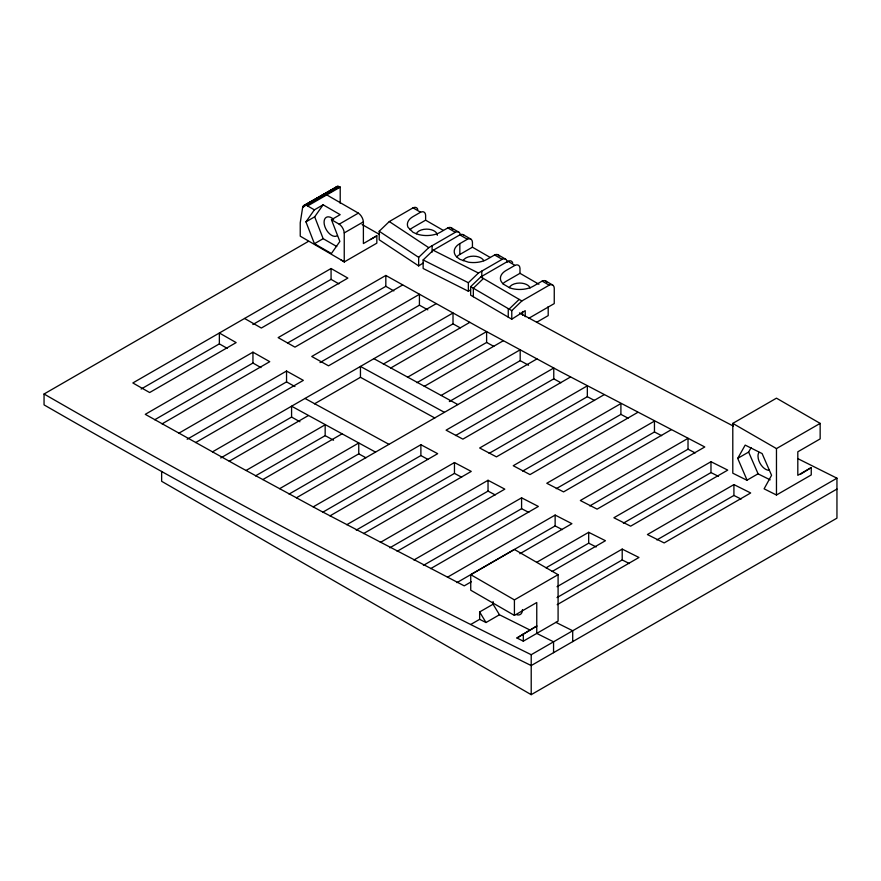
<?xml version="1.0" encoding="UTF-8"?>
<svg xmlns="http://www.w3.org/2000/svg" width="881" height="881" viewBox="0 0 881 881"><rect width="100%" height="100%" fill="white"/><g stroke="black" fill="none" stroke-linecap="round" stroke-linejoin="round"><path stroke-width="1.32" d="M289.078 494.087L358.754 453.858L358.754 443L279.629 488.68M432.097 252.186L432.097 245.722M512.687 262.879A7.775 4.493 -60 0 0 507.897 261.283L480.751 276.953L470.652 286.644L470.652 295.179L511.773 319.186L525.219 310.652L525.219 316.72M473.339 296.732L473.339 288.197L483.438 278.506L521.86 300.961L549.215 285.169A7.775 4.493 -60 0 1 554.259 288.076L554.248 303.593L528.699 318.338M508.249 317.149L508.26 308.614L470.652 286.644M511.773 319.186L511.784 310.652L521.86 300.961M502.985 283.66A19.239 11.112 0 0 1 506.046 281.358L519.988 273.319L519.988 268.276A7.775 4.493 -60 0 0 514.956 265.368L507.897 261.283M522.532 315.167L522.532 311.522M548.202 306.566L548.202 315.607L536.595 322.314M553.554 652.678L553.554 641.808L536.76 633.417L536.76 602.516L514.416 615.412L470.74 590.204L470.74 574.676L514.416 549.469L558.091 574.676L558.091 621.094L523.314 641.17L516.949 637.987L536.76 626.039L516.949 637.987M340.209 203.313L340.209 187.135L337.841 186.332L303.791 205.559L302.657 207.354L300.234 222.805L300.234 236.174L344.394 261.866L376.837 243.156L376.837 235.789L363.39 243.552L363.39 221.858A7.775 4.493 60 0 0 358.358 213.125L326.157 194.547L323.878 194.128L322.237 195.241M321.807 196.298L321.983 195.736M335.43 187.983L336.828 186.508M737.705 458.373L745.194 445.103L762.12 453.572L771.569 475.3L764.102 488.823L776.469 495.012L811.247 474.936L811.247 467.569L797.812 475.322L797.812 451.799L820.156 438.903L820.156 423.387L776.469 398.168L732.794 423.387L732.794 473.185L747.165 480.365L737.705 458.373L748.63 452.063L751.119 447.647M305.949 221.858L314.385 209.854L323.118 204.81L340.176 214.656L331.443 219.699L339.879 241.449L331.399 253.519L314.429 243.718L305.949 221.858L314.682 216.814L323.118 204.81M423.133 263.056L418.662 265.897L379.204 239.786L379.204 231.251L389.292 221.56L413.024 207.85A7.775 4.493 -60 0 1 417.803 209.447M418.662 265.897L418.662 257.362L428.739 247.66L455.356 232.298A7.775 4.493 -60 0 1 460.3 234.522M470.597 289.838L468.362 291.259L423.144 268.485L423.144 259.95L433.221 250.248L459.838 234.886A7.775 4.493 -60 0 1 464.089 235.447M468.362 291.259L468.362 282.724L478.438 273.033L502.17 259.322A7.775 4.493 -60 0 1 507.214 262.241M509.097 309.099L519.173 299.408M340.87 259.862L344.394 261.866M811.247 467.569L800.4 474.341M370.449 239.511L376.837 235.789M303.405 205.89L337.313 186.376M303.086 206.297L337.841 186.332M306.214 204.844L308.471 203.544M310.718 202.245L320.86 196.386M323.107 195.086L334.306 188.622M303.791 205.559L305.817 205.207L338.403 186.387M302.657 207.354L304.903 206.055M305.817 205.207L338.998 186.541M306.412 205.361L339.603 186.794M307.006 205.603L307.623 205.945L340.209 187.135M836.95 489.054L531.21 665.573C366.022 584.037 203.632 496.884 44.05 404.875L44.05 394.005L308.295 241.449M331.443 219.699L339.207 224.181L358.358 213.125M314.429 243.718L323.162 238.674L336.74 246.515M344.24 261.976L344.24 232.914L363.39 221.858M443.363 230.415L425.622 220.173L425.622 215.129A7.775 4.493 -60 0 0 420.578 212.222L413.024 216.583A19.239 11.112 0 0 0 408.035 227.309L413.024 232.298L417.01 234.06A19.239 11.112 0 0 0 440.236 232.298L447.79 227.926A7.775 4.493 -60 0 1 452.041 228.487M244.555 318.459L261.349 328.04L347.863 278.099L331.069 268.518L132.844 382.96L149.638 392.541L236.152 342.588L219.358 333.007L219.358 343.865L141.136 389.028M425.622 220.173L413.024 227.441A19.239 11.112 0 0 0 409.962 229.743M252.847 324.527L331.069 279.376L338.899 283.847M162.071 423.86L269.751 361.684L252.946 352.169L145.266 414.334L239.158 466.732L320.387 510.782L464.232 585.854L471.324 581.757M589.796 505.914L688.017 449.211L688.017 438.353L580.337 500.518L597.109 509.141L704.789 446.975L560.944 371.892L479.716 327.853L385.823 275.456L278.143 337.621L294.948 347.136L402.628 284.97M154.737 419.741L252.946 363.038L260.985 367.619M287.613 343.028L385.823 286.336L393.862 290.906M499.164 255.997A7.775 4.493 -60 0 0 494.615 254.961L487.05 259.322A19.239 11.112 0 0 1 468.461 262.197L459.838 259.322L456.776 257.021A19.239 11.112 0 0 1 459.838 243.619L467.404 239.247A7.775 4.493 -60 0 1 472.436 242.154L472.436 247.198L490.188 257.45M456.776 256.778A19.239 11.112 0 0 1 459.838 254.477L472.436 247.198M178.865 433.199L286.545 371.033L303.339 380.372L195.659 442.548M187.146 439.278L286.545 381.891L294.937 386.561M320.023 362.565L419.422 305.178L427.825 309.848M436.216 303.659L328.536 365.824L311.742 356.486L419.422 294.32L419.422 305.178M514.956 265.368L506.046 270.5A19.239 11.112 0 0 0 501.069 281.237L502.985 283.924L510.033 287.988A19.239 11.112 0 0 0 533.258 286.226L542.167 281.094A7.775 4.493 -60 0 1 546.716 282.129M212.453 451.887L453.01 312.997L453.01 323.856L383.334 364.084M220.724 457.966L291.578 417.065L299.936 421.757M314.451 403.85L360.45 377.299L434.818 417.99M229.247 461.226L308.372 415.546M390.69 368.027L469.804 322.347M246.041 470.476L325.166 424.796L325.166 435.655L255.49 475.883M407.485 377.266L486.609 331.586L486.609 342.456L416.933 382.673M262.835 479.572L341.96 433.893M424.268 386.374L503.392 340.694M441.062 395.481L520.186 349.801L520.186 360.659L449.332 401.56M296.423 497.787L536.981 358.897M313.207 506.883L420.887 444.718L437.681 453.682L330.001 515.859M322.677 512.268L420.887 455.565L428.067 459.475M455.554 435.555L553.764 378.841L560.944 382.75M570.558 376.969L462.877 439.134L446.083 430.17L553.764 368.005L553.764 378.841M346.784 524.713L454.464 462.547L471.247 471.412L363.567 533.578M356.243 530.098L454.464 473.405L461.655 477.194M489.12 453.385L587.341 396.692L594.532 400.492M604.124 394.699L496.444 456.865L479.66 448L587.341 385.834L587.341 396.692M380.35 542.443L488.03 480.277L504.813 489.142L397.133 551.308M389.809 547.806L488.03 491.113L495.221 494.913M522.686 471.093L620.907 414.378L628.098 418.167M637.69 412.418L530.01 474.595L513.227 465.73L620.907 403.553L620.907 414.378M413.905 559.997L521.585 497.82L538.357 506.443L430.677 568.619M423.376 565.393L521.585 508.689L528.776 512.379M556.252 488.669L654.462 431.976L661.653 435.666M671.234 429.73L563.565 491.895L546.782 483.273L654.462 421.107L654.462 431.976M447.449 577.231L555.14 515.066L571.912 523.688L519.845 553.753M456.92 582.616L555.14 525.924L562.32 529.624M536.584 562.386L588.684 532.311L605.445 540.714L552.156 571.483M710.978 461.71L613.881 517.764L630.642 526.166L727.739 470.113L710.978 461.71L710.978 472.59L623.352 523.171M546.055 567.793L588.684 543.181L596.184 546.947M470.74 624.475L479.638 619.343L479.638 611.965L493.085 604.212L493.085 601.514M470.74 574.676L514.416 599.895L558.091 574.676M732.794 423.387L776.469 448.594L820.156 423.387M479.638 619.343L486.015 622.526L499.45 614.762L530.384 630.234M557.023 586.724L622.206 549.094L638.967 557.475L557.188 604.685M733.917 484.594L647.403 534.547L664.164 542.927L750.678 492.975L733.917 484.594L733.917 495.463L656.885 539.932M747.154 480.101L758.078 473.791L748.63 452.063M557.023 597.582L622.206 559.953L629.386 563.543M44.05 394.005C203.632 486.026 366.022 573.179 531.21 654.715L836.95 478.196L836.95 518.149L531.21 694.668L161.641 481.301L161.641 471.423M798.241 458.847L836.95 478.196M757.473 473.571L770.17 479.837M710.978 472.59L718.478 476.346M733.917 495.463L741.097 499.053M555.9 622.36L572.705 630.752L572.705 641.621M433.221 250.248L478.438 273.033M423.144 259.95L468.362 282.724M733.377 426.107L593.53 353.072L519.471 312.92M688.017 449.211L695.197 452.911M486.609 342.456L493.8 346.354M520.186 360.659L528.578 365.208M457.856 404.577L373.896 358.677M444.42 412.341L360.45 366.441L360.45 377.299M388.984 444.343L305.013 398.443M375.537 452.107L291.578 406.207L291.578 417.065M325.166 435.655L333.569 440.203M358.754 453.858L365.945 457.757M453.01 323.856L460.212 327.853M362.102 224.523L379.579 234.489M219.358 343.865L227.188 348.336M451.237 227.783L458.803 232.144M463.285 234.731L470.85 239.103M498.062 254.807L505.617 259.179M413.024 207.85L420.578 212.222M447.79 227.926L455.356 232.298M459.838 234.886L467.404 239.247M494.615 254.961L502.17 259.322M307.623 205.945L314.385 209.854M545.614 280.94L552.662 285.015M542.167 281.094L549.215 285.169M519.988 273.319L538.919 284.255M480.751 276.953L483.438 278.506M508.26 308.614L511.784 310.652M389.292 221.56L428.739 247.66M379.204 231.251L418.662 257.362M493.085 604.212L499.45 614.762M479.638 611.965L486.015 622.526M314.682 216.814L323.162 238.674M530.076 288.065L529.977 287.635A10.693 6.178 0 0 0 519.647 283.054A10.693 6.178 0 0 0 509.328 287.624M437.317 235.304L436.954 233.707A10.693 6.167 0 0 0 426.624 229.126A10.693 6.167 0 0 0 416.306 233.707M776.469 448.594L776.469 495.012M622.206 549.094L622.206 559.953M588.684 532.311L588.684 543.181M555.14 515.066L555.14 525.924M531.21 654.715L531.21 694.668M523.314 633.802L523.314 641.17M521.585 497.82L521.585 508.689M514.416 599.895L514.416 615.412M488.03 480.277L488.03 491.113M481.797 271.084L481.797 277.559M459.838 243.619L459.838 254.477M454.464 462.547L454.464 473.405M420.887 444.718L420.887 455.565M385.823 275.456L385.823 286.336M331.069 268.518L331.069 279.376M286.545 371.033L286.545 381.891M252.946 352.169L252.946 363.038M336.994 235.866A10.693 6.167 60 0 1 324.34 224.655A10.693 6.167 60 0 1 333.602 219.303M339.207 224.181A7.775 4.493 60 0 1 344.24 232.914M769.333 470.267A10.693 6.167 60 0 1 758.255 458.572L758.001 456.16A10.693 6.167 60 0 1 759.004 452.382M452.338 228.972A7.775 4.493 -60 0 1 452.581 229.523M463.12 260.732A10.693 6.167 0 0 1 473.449 256.162L476.214 256.371A10.693 6.167 0 0 1 483.768 260.732M522.477 609.597A10.693 6.167 60 0 1 516.872 614.795"/></g></svg>
